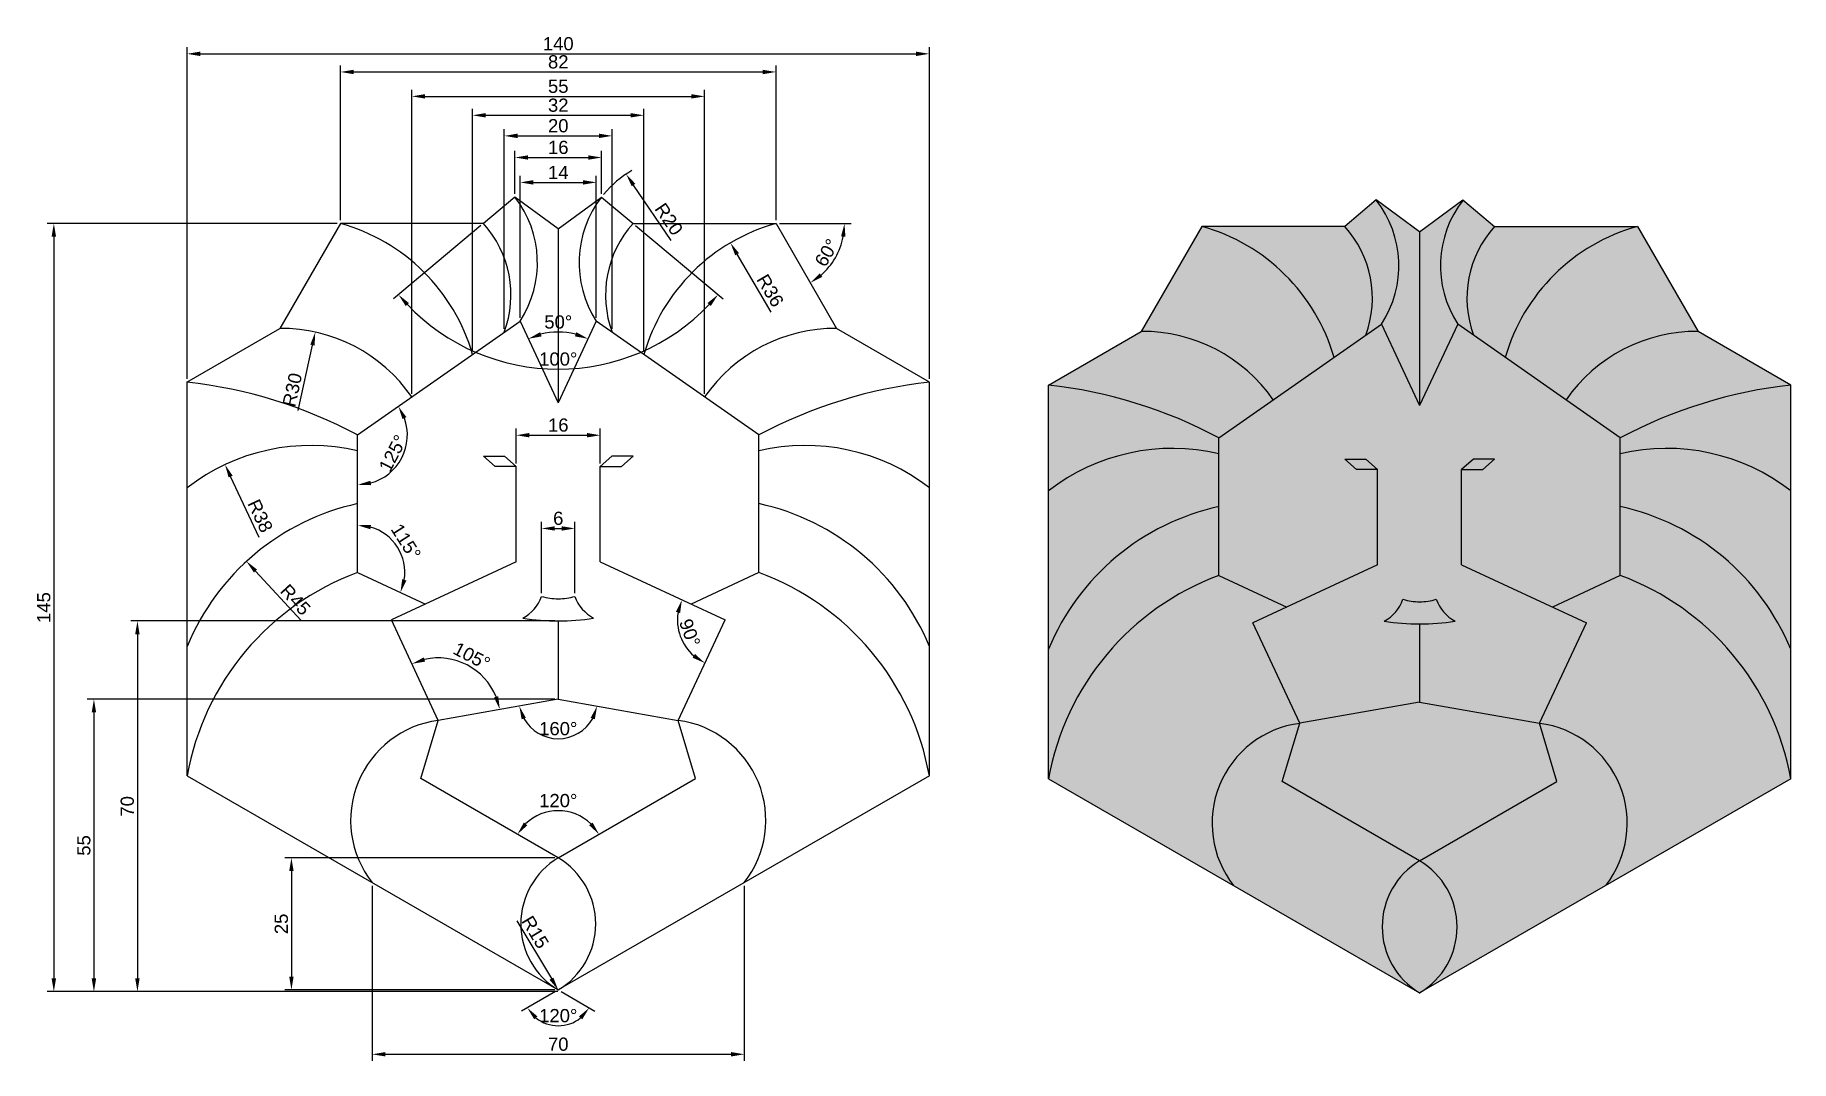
# Model space of a CAD drawing. Header units: millimetres. Extents: x 848 to 1180, y 237 to 431.
import ezdxf

# ---------------------------------------------------------------- set-up
doc = ezdxf.new("R2010")
doc.units = ezdxf.units.MM
doc.styles.get("Standard").update_dxf_attribs({"font": 'arial.ttf'})
doc.dimstyles.new('ISO-25', dxfattribs={"dimtxt": 2.5, "dimasz": 2.5, "dimexe": 1.25, "dimexo": 0.625, "dimtad": 1, "dimdec": 0, "dimtxsty": 'Standard', "dimcen": 2.5, "dimclrd": 3, "dimclrt": 2, "dimadec": 0, "dimazin": 0, "dimtfac": 1, "dimtdec": 0, "dimtmove": 0, "dimatfit": 3, "dimfxl": 1, "dimarcsym": 0})

# ---------------------------------------------------------------- blocks, each defined once
blk = doc.blocks.new('*D230')
at = {"color": 0, "lineweight": -2, "transparency": 16777216}
for p, q in [((938.42, 400.7), (938.42, 408.81)), ((954.81, 400.7), (954.81, 408.81))]:
    blk.add_line(p, q, dxfattribs=at)
at = {"color": 3, "lineweight": -2, "transparency": 16777216}
blk.add_line((940.92, 407.56), (952.31, 407.56), dxfattribs=at)
at = {"color": 3, "transparency": 16777216}
for points in [[(940.92, 407.97), (940.92, 407.14), (938.42, 407.56)], [(952.31, 407.97), (952.31, 407.14), (954.81, 407.56)]]:
    blk.add_solid(points, dxfattribs=at)
at = {"layer": 'Defpoints', "color": 0, "transparency": 16777216}
for p in [(954.81, 407.56), (938.42, 400.08), (954.81, 400.08)]:
    blk.add_point(p, dxfattribs=at)
at = {"color": 2, "transparency": 16777216, "insert": (946.62, 409.46), "char_height": 2.5, "attachment_point": 5}
blk.add_mtext('16', dxfattribs=at)
blk = doc.blocks.new('*D231')
at = {"color": 0, "lineweight": -2, "transparency": 16777216}
for p, q in [((939.42, 377.24), (939.42, 404.1)), ((953.81, 377.24), (953.81, 404.1))]:
    blk.add_line(p, q, dxfattribs=at)
at = {"color": 3, "lineweight": -2, "transparency": 16777216}
blk.add_line((941.92, 402.85), (951.31, 402.85), dxfattribs=at)
at = {"color": 3, "transparency": 16777216}
for points in [[(941.92, 403.27), (941.92, 402.43), (939.42, 402.85)], [(951.31, 403.27), (951.31, 402.43), (953.81, 402.85)]]:
    blk.add_solid(points, dxfattribs=at)
at = {"layer": 'Defpoints', "color": 0, "transparency": 16777216}
for p in [(953.81, 402.85), (939.42, 376.61), (953.81, 376.61)]:
    blk.add_point(p, dxfattribs=at)
at = {"color": 2, "transparency": 16777216, "insert": (946.62, 404.73), "char_height": 2.5, "attachment_point": 5}
blk.add_mtext('14', dxfattribs=at)
blk = doc.blocks.new('*D232')
at = {"color": 0, "lineweight": -2, "transparency": 16777216}
for p, q in [((936.42, 375.14), (936.42, 412.9)), ((956.81, 375.14), (956.81, 412.9))]:
    blk.add_line(p, q, dxfattribs=at)
at = {"color": 3, "lineweight": -2, "transparency": 16777216}
blk.add_line((938.92, 411.65), (954.31, 411.65), dxfattribs=at)
at = {"color": 3, "transparency": 16777216}
for points in [[(938.92, 412.07), (938.92, 411.23), (936.42, 411.65)], [(954.31, 412.07), (954.31, 411.23), (956.81, 411.65)]]:
    blk.add_solid(points, dxfattribs=at)
at = {"layer": 'Defpoints', "color": 0, "transparency": 16777216}
for p in [(956.81, 411.65), (936.42, 374.51), (956.81, 374.51)]:
    blk.add_point(p, dxfattribs=at)
at = {"color": 2, "transparency": 16777216, "insert": (946.62, 413.55), "char_height": 2.5, "attachment_point": 5}
blk.add_mtext('20', dxfattribs=at)
blk = doc.blocks.new('*D233')
at = {"color": 0, "lineweight": -2, "transparency": 16777216}
for p, q in [((930.42, 370.93), (930.42, 416.79)), ((962.81, 370.93), (962.81, 416.79))]:
    blk.add_line(p, q, dxfattribs=at)
at = {"color": 3, "lineweight": -2, "transparency": 16777216}
blk.add_line((932.92, 415.54), (960.31, 415.54), dxfattribs=at)
at = {"color": 3, "transparency": 16777216}
for points in [[(932.92, 415.96), (932.92, 415.12), (930.42, 415.54)], [(960.31, 415.96), (960.31, 415.12), (962.81, 415.54)]]:
    blk.add_solid(points, dxfattribs=at)
at = {"layer": 'Defpoints', "color": 0, "transparency": 16777216}
for p in [(962.81, 415.54), (930.42, 370.31), (962.81, 370.31)]:
    blk.add_point(p, dxfattribs=at)
at = {"color": 2, "transparency": 16777216, "insert": (946.62, 417.44), "char_height": 2.5, "attachment_point": 5}
blk.add_mtext('32', dxfattribs=at)
blk = doc.blocks.new('*D234')
at = {"color": 0, "lineweight": -2, "transparency": 16777216}
for p, q in [((918.92, 362.88), (918.92, 420.37)), ((974.31, 362.88), (974.31, 420.37))]:
    blk.add_line(p, q, dxfattribs=at)
at = {"color": 3, "lineweight": -2, "transparency": 16777216}
blk.add_line((921.42, 419.12), (971.81, 419.12), dxfattribs=at)
at = {"color": 3, "transparency": 16777216}
for points in [[(921.42, 419.54), (921.42, 418.71), (918.92, 419.12)], [(971.81, 419.54), (971.81, 418.71), (974.31, 419.12)]]:
    blk.add_solid(points, dxfattribs=at)
at = {"layer": 'Defpoints', "color": 0, "transparency": 16777216}
for p in [(974.31, 419.12), (918.92, 362.26), (974.31, 362.26)]:
    blk.add_point(p, dxfattribs=at)
at = {"color": 2, "transparency": 16777216, "insert": (946.62, 421.02), "char_height": 2.5, "attachment_point": 5}
blk.add_mtext('55', dxfattribs=at)
blk = doc.blocks.new('*D235')
at = {"color": 0, "lineweight": -2, "transparency": 16777216}
for p, q in [((905.42, 395.7), (905.42, 424.99)), ((987.81, 395.7), (987.81, 424.99))]:
    blk.add_line(p, q, dxfattribs=at)
at = {"color": 3, "lineweight": -2, "transparency": 16777216}
blk.add_line((907.92, 423.74), (985.31, 423.74), dxfattribs=at)
at = {"color": 3, "transparency": 16777216}
for points in [[(907.92, 424.15), (907.92, 423.32), (905.42, 423.74)], [(985.31, 424.15), (985.31, 423.32), (987.81, 423.74)]]:
    blk.add_solid(points, dxfattribs=at)
at = {"layer": 'Defpoints', "color": 0, "transparency": 16777216}
for p in [(987.81, 423.74), (905.42, 395.08), (987.81, 395.08)]:
    blk.add_point(p, dxfattribs=at)
at = {"color": 2, "transparency": 16777216, "insert": (946.62, 425.64), "char_height": 2.5, "attachment_point": 5}
blk.add_mtext('82', dxfattribs=at)
blk = doc.blocks.new('*D236')
at = {"color": 0, "lineweight": -2, "transparency": 16777216}
for p, q in [((876.42, 365.7), (876.42, 428.42)), ((1016.81, 365.7), (1016.81, 428.42))]:
    blk.add_line(p, q, dxfattribs=at)
at = {"color": 3, "lineweight": -2, "transparency": 16777216}
blk.add_line((878.92, 427.17), (1014.31, 427.17), dxfattribs=at)
at = {"color": 3, "transparency": 16777216}
for points in [[(878.92, 427.59), (878.92, 426.75), (876.42, 427.17)], [(1014.31, 427.59), (1014.31, 426.75), (1016.81, 427.17)]]:
    blk.add_solid(points, dxfattribs=at)
at = {"layer": 'Defpoints', "color": 0, "transparency": 16777216}
for p in [(1016.81, 427.17), (876.42, 365.07), (1016.81, 365.07)]:
    blk.add_point(p, dxfattribs=at)
at = {"color": 2, "transparency": 16777216, "insert": (946.62, 429.07), "char_height": 2.5, "attachment_point": 5}
blk.add_mtext('140', dxfattribs=at)
blk = doc.blocks.new('*D237')
at = {"color": 0, "lineweight": -2, "transparency": 16777216}
for p, q in [((911.42, 269.77), (911.42, 236.66)), ((981.81, 269.77), (981.81, 236.66))]:
    blk.add_line(p, q, dxfattribs=at)
at = {"color": 3, "lineweight": -2, "transparency": 16777216}
blk.add_line((913.92, 237.91), (979.31, 237.91), dxfattribs=at)
at = {"color": 3, "transparency": 16777216}
for points in [[(913.92, 238.33), (913.92, 237.5), (911.42, 237.91)], [(979.31, 238.33), (979.31, 237.5), (981.81, 237.91)]]:
    blk.add_solid(points, dxfattribs=at)
at = {"layer": 'Defpoints', "color": 0, "transparency": 16777216}
for p in [(911.42, 270.4), (981.81, 270.4), (981.81, 237.91)]:
    blk.add_point(p, dxfattribs=at)
at = {"color": 2, "transparency": 16777216, "insert": (946.62, 239.81), "char_height": 2.5, "attachment_point": 5}
blk.add_mtext('70', dxfattribs=at)
blk = doc.blocks.new('*D238')
at = {"color": 0, "lineweight": -2, "transparency": 16777216}
for p, q in [((946.07, 249.76), (939.67, 246.07)), ((947.16, 249.76), (953.56, 246.07))]:
    blk.add_line(p, q, dxfattribs=at)
at = {"color": 3, "lineweight": -2, "transparency": 16777216}
blk.add_arc((946.62, 250.08), 6.77, 231.2944, 308.7056, dxfattribs=at)
at = {"color": 3, "transparency": 16777216}
for points in [[(942.07, 244.53), (942.7, 245.07), (940.76, 246.69)], [(950.53, 245.07), (951.16, 244.53), (952.47, 246.69)]]:
    blk.add_solid(points, dxfattribs=at)
at = {"layer": 'Defpoints', "color": 0, "transparency": 16777216}
for p in [(876.42, 290.6), (1016.81, 290.6), (946.62, 250.08), (946.62, 250.08), (944.3, 243.72)]:
    blk.add_point(p, dxfattribs=at)
at = {"color": 2, "transparency": 16777216, "insert": (946.62, 245.21), "char_height": 2.5, "attachment_point": 5}
blk.add_mtext('120°', dxfattribs=at)
blk = doc.blocks.new('*D239')
at = {"color": 3, "lineweight": -2, "transparency": 16777216}
blk.add_line((938.78, 263.14), (945.33, 252.22), dxfattribs=at)
at = {"color": 3, "transparency": 16777216}
blk.add_solid([(945.69, 252.43), (944.97, 252.01), (946.62, 250.08)], dxfattribs=at)
at = {"layer": 'Defpoints', "color": 0, "transparency": 16777216}
for p in [(939.12, 262.58), (946.62, 250.08)]:
    blk.add_point(p, dxfattribs=at)
at = {"color": 2, "transparency": 16777216, "insert": (942.27, 261.02), "char_height": 2.5, "attachment_point": 5, "rotation": 300.9638}
blk.add_mtext('R15', dxfattribs=at)
blk = doc.blocks.new('*D240')
at = {"color": 0, "lineweight": -2, "transparency": 16777216}
for p, q in [((904.79, 395.08), (849.96, 395.08)), ((946.53, 249.76), (849.96, 249.76))]:
    blk.add_line(p, q, dxfattribs=at)
at = {"color": 3, "lineweight": -2, "transparency": 16777216}
blk.add_line((851.21, 392.58), (851.21, 252.26), dxfattribs=at)
at = {"color": 3, "transparency": 16777216}
for points in [[(850.79, 392.58), (851.63, 392.58), (851.21, 395.08)], [(850.79, 252.26), (851.63, 252.26), (851.21, 249.76)]]:
    blk.add_solid(points, dxfattribs=at)
at = {"layer": 'Defpoints', "color": 0, "transparency": 16777216}
for p in [(905.42, 395.08), (851.21, 249.76), (947.16, 249.76)]:
    blk.add_point(p, dxfattribs=at)
at = {"color": 2, "transparency": 16777216, "insert": (849.31, 322.42), "char_height": 2.5, "attachment_point": 5, "rotation": 90}
blk.add_mtext('145', dxfattribs=at)
blk = doc.blocks.new('*D241')
at = {"color": 0, "lineweight": -2, "transparency": 16777216}
for p, q in [((945.99, 305.08), (857.54, 305.08)), ((945.91, 249.76), (857.54, 249.76))]:
    blk.add_line(p, q, dxfattribs=at)
at = {"color": 3, "lineweight": -2, "transparency": 16777216}
blk.add_line((858.79, 302.58), (858.79, 252.26), dxfattribs=at)
at = {"color": 3, "transparency": 16777216}
for points in [[(858.37, 302.58), (859.21, 302.58), (858.79, 305.08)], [(858.37, 252.26), (859.21, 252.26), (858.79, 249.76)]]:
    blk.add_solid(points, dxfattribs=at)
at = {"layer": 'Defpoints', "color": 0, "transparency": 16777216}
for p in [(946.62, 305.08), (858.79, 249.76), (946.53, 249.76)]:
    blk.add_point(p, dxfattribs=at)
at = {"color": 2, "transparency": 16777216, "insert": (856.89, 277.42), "char_height": 2.5, "attachment_point": 5, "rotation": 90}
blk.add_mtext('55', dxfattribs=at)
blk = doc.blocks.new('*D242')
at = {"color": 0, "lineweight": -2, "transparency": 16777216}
for p, q in [((945.99, 319.88), (865.77, 319.88)), ((946.53, 249.76), (865.77, 249.76))]:
    blk.add_line(p, q, dxfattribs=at)
at = {"color": 3, "lineweight": -2, "transparency": 16777216}
blk.add_line((867.02, 317.38), (867.02, 252.26), dxfattribs=at)
at = {"color": 3, "transparency": 16777216}
for points in [[(866.6, 317.38), (867.43, 317.38), (867.02, 319.88)], [(866.6, 252.26), (867.43, 252.26), (867.02, 249.76)]]:
    blk.add_solid(points, dxfattribs=at)
at = {"layer": 'Defpoints', "color": 0, "transparency": 16777216}
for p in [(946.62, 319.88), (867.02, 249.76), (947.16, 249.76)]:
    blk.add_point(p, dxfattribs=at)
at = {"color": 2, "transparency": 16777216, "insert": (865.11, 284.82), "char_height": 2.5, "attachment_point": 5, "rotation": 90}
blk.add_mtext('70', dxfattribs=at)
blk = doc.blocks.new('*D243')
at = {"color": 0, "lineweight": -2, "transparency": 16777216}
for p, q in [((938.66, 349.7), (938.66, 356.27)), ((954.57, 349.7), (954.57, 356.27))]:
    blk.add_line(p, q, dxfattribs=at)
at = {"color": 3, "lineweight": -2, "transparency": 16777216}
blk.add_line((941.16, 355.02), (952.07, 355.02), dxfattribs=at)
at = {"color": 3, "transparency": 16777216}
for points in [[(941.16, 355.44), (941.16, 354.61), (938.66, 355.02)], [(952.07, 355.44), (952.07, 354.61), (954.57, 355.02)]]:
    blk.add_solid(points, dxfattribs=at)
at = {"layer": 'Defpoints', "color": 0, "transparency": 16777216}
for p in [(954.57, 355.02), (938.66, 349.08), (954.57, 349.08)]:
    blk.add_point(p, dxfattribs=at)
at = {"color": 2, "transparency": 16777216, "insert": (946.62, 356.93), "char_height": 2.5, "attachment_point": 5}
blk.add_mtext('16', dxfattribs=at)
blk = doc.blocks.new('*D244')
at = {"color": 0, "lineweight": -2, "transparency": 16777216}
for p, q in [((943.46, 325.16), (943.46, 338.64)), ((949.77, 325.16), (949.77, 338.64))]:
    blk.add_line(p, q, dxfattribs=at)
at = {"color": 3, "lineweight": -2, "transparency": 16777216}
blk.add_line((945.96, 337.39), (947.27, 337.39), dxfattribs=at)
at = {"color": 3, "transparency": 16777216}
for points in [[(945.96, 337.8), (945.96, 336.97), (943.46, 337.39)], [(947.27, 337.8), (947.27, 336.97), (949.77, 337.39)]]:
    blk.add_solid(points, dxfattribs=at)
at = {"layer": 'Defpoints', "color": 0, "transparency": 16777216}
for p in [(949.77, 337.39), (943.46, 324.54), (949.77, 324.54)]:
    blk.add_point(p, dxfattribs=at)
at = {"color": 2, "transparency": 16777216, "insert": (946.62, 339.29), "char_height": 2.5, "attachment_point": 5}
blk.add_mtext('6', dxfattribs=at)
blk = doc.blocks.new('*D245')
at = {"color": 3, "lineweight": -2, "transparency": 16777216}
blk.add_arc((908.66, 355.08), 9.42, 285.2474, 19.7526, dxfattribs=at)
at = {"color": 3, "transparency": 16777216}
for points in [[(917.16, 358.07), (917.9, 358.45), (916.38, 360.48)], [(911.2, 345.57), (911.09, 346.4), (908.66, 345.65)]]:
    blk.add_solid(points, dxfattribs=at)
at = {"layer": 'Defpoints', "color": 0, "transparency": 16777216}
for p in [(939.42, 376.61), (908.66, 355.08), (908.66, 355.08), (914.93, 348.04), (908.66, 329.05)]:
    blk.add_point(p, dxfattribs=at)
at = {"color": 2, "transparency": 16777216, "insert": (915.34, 351.6), "char_height": 2.5, "attachment_point": 5, "rotation": 62.5}
blk.add_mtext('125°', dxfattribs=at)
blk = doc.blocks.new('*D246')
at = {"color": 3, "lineweight": -2, "transparency": 16777216}
blk.add_arc((908.66, 329.05), 8.94, 351.0711, 73.9289, dxfattribs=at)
at = {"color": 3, "transparency": 16777216}
for points in [[(911.08, 337.23), (911.2, 338.06), (908.66, 337.99)], [(917.9, 327.54), (917.1, 327.78), (916.77, 325.27)]]:
    blk.add_solid(points, dxfattribs=at)
at = {"layer": 'Defpoints', "color": 0, "transparency": 16777216}
for p in [(908.66, 355.08), (908.66, 329.05), (908.66, 329.05), (917.37, 331.11), (921.49, 323.07)]:
    blk.add_point(p, dxfattribs=at)
at = {"color": 2, "transparency": 16777216, "insert": (917.81, 334.88), "char_height": 2.5, "attachment_point": 5, "rotation": 302.5}
blk.add_mtext('115°', dxfattribs=at)
blk = doc.blocks.new('*D247')
at = {"color": 3, "lineweight": -2, "transparency": 16777216}
blk.add_arc((946.62, 361.18), 13.35, 75.7487, 104.2513, dxfattribs=at)
at = {"color": 3, "transparency": 16777216}
for points in [[(943.47, 373.72), (943.19, 374.51), (940.98, 373.27)], [(950.04, 374.51), (949.76, 373.72), (952.26, 373.27)]]:
    blk.add_solid(points, dxfattribs=at)
at = {"layer": 'Defpoints', "color": 0, "transparency": 16777216}
for p in [(939.42, 376.61), (953.81, 376.61), (948.55, 374.38), (946.62, 361.18), (946.62, 361.18)]:
    blk.add_point(p, dxfattribs=at)
at = {"color": 2, "transparency": 16777216, "insert": (946.62, 376.43), "char_height": 2.5, "attachment_point": 5}
blk.add_mtext('50°', dxfattribs=at)
blk = doc.blocks.new('*D248')
at = {"color": 0, "lineweight": -2, "transparency": 16777216}
for p, q in [((931.98, 394.68), (915.45, 380.8)), ((961.25, 394.68), (977.79, 380.8))]:
    blk.add_line(p, q, dxfattribs=at)
at = {"color": 3, "lineweight": -2, "transparency": 16777216}
blk.add_arc((946.62, 406.95), 39.44, 223.6325, 316.3675, dxfattribs=at)
at = {"color": 3, "transparency": 16777216}
for points in [[(917.76, 379.46), (918.38, 380.02), (916.4, 381.6)], [(974.85, 380.02), (975.47, 379.46), (976.83, 381.6)]]:
    blk.add_solid(points, dxfattribs=at)
at = {"layer": 'Defpoints', "color": 0, "transparency": 16777216}
for p in [(938.42, 400.08), (954.81, 400.08), (932.46, 395.08), (960.77, 395.08), (935.3, 369.17)]:
    blk.add_point(p, dxfattribs=at)
at = {"color": 2, "transparency": 16777216, "insert": (946.62, 369.42), "char_height": 2.5, "attachment_point": 5}
blk.add_mtext('100°', dxfattribs=at)
blk = doc.blocks.new('*D249')
at = {"color": 3, "lineweight": -2, "transparency": 16777216}
blk.add_line((897.41, 359.68), (900.13, 372.08), dxfattribs=at)
at = {"color": 3, "transparency": 16777216}
blk.add_solid([(899.72, 372.17), (900.53, 371.99), (900.66, 374.52)], dxfattribs=at)
at = {"layer": 'Defpoints', "color": 0, "transparency": 16777216}
for p in [(900.66, 374.52), (894.25, 345.26)]:
    blk.add_point(p, dxfattribs=at)
at = {"color": 2, "transparency": 16777216, "insert": (896.32, 363.61), "char_height": 2.5, "attachment_point": 5, "rotation": 77.6502}
blk.add_mtext('R30', dxfattribs=at)
blk = doc.blocks.new('*D250')
at = {"color": 3, "lineweight": -2, "transparency": 16777216}
blk.add_line((986.9, 378.31), (980.46, 389.26), dxfattribs=at)
at = {"color": 3, "transparency": 16777216}
blk.add_solid([(980.81, 389.47), (980.1, 389.05), (979.19, 391.41)], dxfattribs=at)
at = {"layer": 'Defpoints', "color": 0, "transparency": 16777216}
for p in [(979.19, 391.41), (997.49, 360.31)]:
    blk.add_point(p, dxfattribs=at)
at = {"color": 2, "transparency": 16777216, "insert": (986.71, 382.38), "char_height": 2.5, "attachment_point": 5, "rotation": 300.4678}
blk.add_mtext('R36', dxfattribs=at)
blk = doc.blocks.new('*D228')
at = {"color": 3, "lineweight": -2, "transparency": 16777216}
blk.add_line((890.05, 335.68), (884.65, 347.19), dxfattribs=at)
at = {"color": 3, "transparency": 16777216}
blk.add_solid([(885.03, 347.37), (884.27, 347.02), (883.59, 349.46)], dxfattribs=at)
at = {"layer": 'Defpoints', "color": 0, "transparency": 16777216}
for p in [(883.59, 349.46), (899.89, 314.71)]:
    blk.add_point(p, dxfattribs=at)
at = {"color": 2, "transparency": 16777216, "insert": (890.24, 339.76), "char_height": 2.5, "attachment_point": 5, "rotation": 295.1392}
blk.add_mtext('R38', dxfattribs=at)
blk = doc.blocks.new('*D229')
at = {"color": 3, "lineweight": -2, "transparency": 16777216}
blk.add_line((897.96, 319.95), (889.34, 329.33), dxfattribs=at)
at = {"color": 3, "transparency": 16777216}
blk.add_solid([(889.65, 329.61), (889.04, 329.05), (887.65, 331.17)], dxfattribs=at)
at = {"layer": 'Defpoints', "color": 0, "transparency": 16777216}
for p in [(887.65, 331.17), (918.29, 297.82)]:
    blk.add_point(p, dxfattribs=at)
at = {"color": 2, "transparency": 16777216, "insert": (896.91, 323.9), "char_height": 2.5, "attachment_point": 5, "rotation": 312.5782}
blk.add_mtext('R45', dxfattribs=at)
blk = doc.blocks.new('*D251')
at = {"color": 3, "lineweight": -2, "transparency": 16777216}
blk.add_arc((923.93, 301.08), 11.81, 22.1472, 102.8528, dxfattribs=at)
at = {"color": 3, "transparency": 16777216}
for points in [[(921.44, 312.2), (921.17, 312.99), (918.94, 311.78)], [(935.27, 305.65), (934.47, 305.42), (935.57, 303.13)]]:
    blk.add_solid(points, dxfattribs=at)
at = {"layer": 'Defpoints', "color": 0, "transparency": 16777216}
for p in [(915.07, 320.08), (932.28, 309.43), (946.62, 305.08), (923.93, 301.08), (923.93, 301.08)]:
    blk.add_point(p, dxfattribs=at)
at = {"color": 2, "transparency": 16777216, "insert": (930.26, 313.24), "char_height": 2.5, "attachment_point": 5, "rotation": 332.5}
blk.add_mtext('105°', dxfattribs=at)
blk = doc.blocks.new('*D252')
at = {"color": 3, "lineweight": -2, "transparency": 16777216}
blk.add_arc((978.16, 320.08), 9, 170.9779, 229.0263, dxfattribs=at)
at = {"color": 3, "transparency": 16777216}
for points in [[(968.88, 321.61), (969.67, 321.37), (970.01, 323.88)], [(972.49, 313.63), (972.03, 312.94), (974.36, 311.92)]]:
    blk.add_solid(points, dxfattribs=at)
at = {"layer": 'Defpoints', "color": 0, "transparency": 16777216}
for p in [(954.57, 331.08), (969.2, 319.29), (978.16, 320.08), (978.16, 320.08), (969.3, 301.08)]:
    blk.add_point(p, dxfattribs=at)
at = {"color": 2, "transparency": 16777216, "insert": (971.49, 317.65), "char_height": 2.5, "attachment_point": 5, "rotation": 290.0021}
blk.add_mtext('90°', dxfattribs=at)
blk = doc.blocks.new('*D253')
at = {"color": 3, "lineweight": -2, "transparency": 16777216}
blk.add_line((967.97, 391.84), (960.86, 402.35), dxfattribs=at)
at = {"color": 0, "lineweight": -2, "transparency": 16777216}
blk.add_arc((970.81, 387.64), 20.26, 120.5487, 140.377, dxfattribs=at)
at = {"color": 3, "transparency": 16777216}
blk.add_solid([(961.2, 402.59), (960.51, 402.12), (959.46, 404.42)], dxfattribs=at)
at = {"layer": 'Defpoints', "color": 0, "transparency": 16777216}
for p in [(959.46, 404.42), (970.81, 387.64)]:
    blk.add_point(p, dxfattribs=at)
at = {"color": 2, "transparency": 16777216, "insert": (967.53, 395.89), "char_height": 2.5, "attachment_point": 5, "rotation": 304.083}
blk.add_mtext('R20', dxfattribs=at)
blk = doc.blocks.new('*D254')
at = {"color": 0, "lineweight": -2, "transparency": 16777216}
for p, q in [((945.99, 275.08), (894.9, 275.08)), ((945.99, 250.08), (894.9, 250.08))]:
    blk.add_line(p, q, dxfattribs=at)
at = {"color": 3, "lineweight": -2, "transparency": 16777216}
blk.add_line((896.15, 272.58), (896.15, 252.58), dxfattribs=at)
at = {"color": 3, "transparency": 16777216}
for points in [[(895.73, 272.58), (896.56, 272.58), (896.15, 275.08)], [(895.73, 252.58), (896.56, 252.58), (896.15, 250.08)]]:
    blk.add_solid(points, dxfattribs=at)
at = {"layer": 'Defpoints', "color": 0, "transparency": 16777216}
for p in [(946.62, 275.08), (896.15, 250.08), (946.62, 250.08)]:
    blk.add_point(p, dxfattribs=at)
at = {"color": 2, "transparency": 16777216, "insert": (894.25, 262.58), "char_height": 2.5, "attachment_point": 5, "rotation": 90}
blk.add_mtext('25', dxfattribs=at)
blk = doc.blocks.new('*D255')
at = {"color": 3, "lineweight": -2, "transparency": 16777216}
blk.add_arc((946.62, 305.08), 7.47, 209.2534, 330.7466, dxfattribs=at)
at = {"color": 3, "transparency": 16777216}
for points in [[(939.7, 301.28), (940.49, 301.56), (939.25, 303.78)], [(952.74, 301.56), (953.53, 301.28), (953.98, 303.78)]]:
    blk.add_solid(points, dxfattribs=at)
at = {"layer": 'Defpoints', "color": 0, "transparency": 16777216}
for p in [(946.62, 305.08), (946.62, 305.08), (923.93, 301.08), (969.3, 301.08), (943.26, 298.4)]:
    blk.add_point(p, dxfattribs=at)
at = {"color": 2, "transparency": 16777216, "insert": (946.62, 299.5), "char_height": 2.5, "attachment_point": 5}
blk.add_mtext('160°', dxfattribs=at)
blk = doc.blocks.new('*D256')
at = {"color": 3, "lineweight": -2, "transparency": 16777216}
blk.add_arc((946.62, 275.08), 8.91, 46.1255, 133.8745, dxfattribs=at)
at = {"color": 3, "transparency": 16777216}
for points in [[(940.77, 281.24), (940.11, 281.76), (938.9, 279.53)], [(953.12, 281.76), (952.46, 281.24), (954.33, 279.53)]]:
    blk.add_solid(points, dxfattribs=at)
at = {"layer": 'Defpoints', "color": 0, "transparency": 16777216}
for p in [(920.63, 290.08), (972.6, 290.08), (949.66, 283.45), (946.62, 275.08), (946.62, 275.08)]:
    blk.add_point(p, dxfattribs=at)
at = {"color": 2, "transparency": 16777216, "insert": (946.62, 285.89), "char_height": 2.5, "attachment_point": 5}
blk.add_mtext('120°', dxfattribs=at)
blk = doc.blocks.new('*D257')
at = {"color": 0, "lineweight": -2, "transparency": 16777216}
blk.add_line((988.44, 395.08), (1002.02, 395.08), dxfattribs=at)
at = {"color": 3, "lineweight": -2, "transparency": 16777216}
blk.add_arc((987.81, 395.08), 12.96, 311.0732, 348.9268, dxfattribs=at)
at = {"color": 3, "transparency": 16777216}
for points in [[(1000.11, 392.63), (1000.94, 392.55), (1000.77, 395.08)], [(996.57, 384.97), (996.08, 385.65), (994.29, 383.86)]]:
    blk.add_solid(points, dxfattribs=at)
at = {"layer": 'Defpoints', "color": 0, "transparency": 16777216}
for p in [(960.77, 395.08), (987.81, 395.08), (987.81, 395.08), (997.74, 386.75), (999.28, 375.21)]:
    blk.add_point(p, dxfattribs=at)
at = {"color": 2, "transparency": 16777216, "insert": (997.39, 389.55), "char_height": 2.5, "attachment_point": 5, "rotation": 60}
blk.add_mtext('60°', dxfattribs=at)

msp = doc.modelspace()

# ---------------------------------------------------------------- hatches: boundary and pattern name
h = msp.add_hatch(color=2)
h.dxf.hatch_style = 1
h.paths.add_polyline_path([(1109.55, 274.52), (1083.57, 289.52), (1086.87, 300.52, 0.58102), (1074.36, 269.84), (1109.98, 249.27, -0.57735)])
h.paths.add_polyline_path([(1109.55, 274.52, -0.56619), (1109.55, 249.52), (1144.75, 269.84, 0.58102), (1132.24, 300.52), (1135.53, 289.52)])
h.paths.add_polyline_path([(1071.6, 341.52), (1071.6, 351.52, 0.225881), (1039.36, 344.52), (1039.36, 314.52, -0.246234)])
h.paths.add_polyline_path([(1081.86, 361.7), (1093.36, 369.75, 0.260302), (1068.36, 394.52), (1056.89, 374.66, -0.249338)])
h.paths.add_polyline_path([(1147.5, 351.52), (1147.5, 341.52, -0.246234), (1179.75, 314.52), (1179.75, 344.52, 0.225881)])
h.paths.add_polyline_path([(1162.22, 374.66), (1150.75, 394.52, 0.260302), (1125.75, 369.75), (1137.25, 361.7, -0.249338)])
h.paths.add_polyline_path([(1123.71, 394.52), (1117.75, 399.52, 0.319291), (1116.75, 376.05), (1119.75, 373.95, -0.278625)])
h.paths.add_polyline_path([(1099.36, 373.95), (1102.36, 376.05, 0.319291), (1101.36, 399.52), (1095.4, 394.52, -0.278625)])
h.paths.add_polyline_path([(1109.55, 360.62), (1109.55, 393.52), (1101.36, 399.52, -0.319291), (1102.36, 376.05)])
h = msp.add_hatch(color=34)
h.dxf.hatch_style = 1
h.paths.add_polyline_path([(1109.55, 393.52), (1101.36, 399.52, -0.319291), (1102.36, 376.05), (1109.55, 360.62)])
h.paths.add_polyline_path([(1116.75, 376.05, -0.319291), (1117.75, 399.52), (1109.55, 393.52), (1109.55, 360.62)])
h.paths.add_polyline_path([(1109.55, 274.52, 0.56619), (1109.55, 249.52, 0.56619)])
h = msp.add_hatch(color=44)
h.dxf.hatch_style = 1
h.paths.add_polyline_path([(1083.57, 289.52), (1086.87, 300.52, 0.58102), (1074.36, 269.84), (1109.55, 249.52, -0.56619), (1109.55, 274.52)])
h.paths.add_polyline_path([(1135.53, 289.52), (1132.24, 300.52), (1109.55, 304.52), (1086.87, 300.52), (1083.57, 289.52), (1109.55, 274.52)])
h.paths.add_polyline_path([(1147.5, 328.49), (1134.68, 322.51), (1141.1, 319.52), (1132.24, 300.52, -0.58102), (1144.75, 269.84), (1179.75, 290.05, 0.265689)])
h.paths.add_polyline_path([(1078.01, 319.52), (1084.43, 322.51), (1071.6, 328.49, 0.265689), (1039.36, 290.05), (1074.36, 269.84, -0.58102), (1086.87, 300.52)])
h.paths.add_polyline_path([(1150.75, 394.52), (1123.71, 394.52, 0.278625), (1119.75, 373.95), (1125.75, 369.75, -0.260302)])
h.paths.add_polyline_path([(1095.4, 394.52), (1068.36, 394.52, -0.260302), (1093.36, 369.75), (1099.36, 373.95, 0.278625)])
h.paths.add_polyline_path([(1071.6, 354.52, 0.094548), (1039.36, 364.52), (1039.36, 344.52, -0.225881), (1071.6, 351.52)])
h.paths.add_polyline_path([(1179.75, 364.52, 0.094548), (1147.5, 354.52), (1147.5, 351.52, -0.225881), (1179.75, 344.52)])
h = msp.add_hatch(color=2)
h.dxf.hatch_style = 1
h.paths.add_polyline_path([(1101.6, 348.52), (1097.6, 348.52), (1095.4, 350.52), (1099.4, 350.52), (1101.6, 348.52), (1101.6, 330.52), (1078.01, 319.52), (1086.87, 300.52), (1109.55, 304.52), (1109.55, 319.32, -0.040015), (1102.86, 319.86, 0.187115), (1106.4, 323.98, 0.072787), (1109.55, 323.52, 0.072787), (1112.7, 323.98, 0.187115), (1116.24, 319.86, -0.040015), (1109.55, 319.32), (1109.55, 304.52), (1132.24, 300.52), (1141.1, 319.52), (1117.5, 330.52), (1117.5, 348.52), (1119.71, 350.52), (1123.71, 350.52), (1121.5, 348.52), (1117.5, 348.52), (1117.5, 330.52), (1134.68, 322.51), (1147.5, 328.49), (1147.5, 354.52), (1116.75, 376.05), (1109.55, 360.62), (1102.36, 376.05), (1071.6, 354.52), (1071.6, 328.49), (1084.43, 322.51), (1101.6, 330.52)])
h = msp.add_hatch(color=41)
h.dxf.hatch_style = 1
h.paths.add_polyline_path([(1101.6, 348.52), (1097.6, 348.52), (1095.4, 350.52), (1099.4, 350.52), (1101.6, 348.52), (1101.6, 330.52), (1078.01, 319.52), (1086.87, 300.52), (1109.55, 304.52), (1109.55, 319.32, -0.040015), (1102.86, 319.86, 0.187115), (1106.4, 323.98, 0.072787), (1109.55, 323.52, 0.072787), (1112.7, 323.98, 0.187115), (1116.24, 319.86, -0.040015), (1109.55, 319.32), (1109.55, 304.52), (1132.24, 300.52), (1141.1, 319.52), (1117.5, 330.52), (1117.5, 348.52), (1119.71, 350.52), (1123.71, 350.52), (1121.5, 348.52), (1117.5, 348.52), (1117.5, 330.52), (1134.68, 322.51), (1147.5, 328.49), (1147.5, 354.52), (1116.75, 376.05), (1109.55, 360.62), (1102.36, 376.05), (1071.6, 354.52), (1071.6, 328.49), (1084.43, 322.51), (1101.6, 330.52)])
h = msp.add_hatch(color=30)
h.dxf.hatch_style = 1
h.paths.add_polyline_path([(1109.55, 274.52), (1083.57, 289.52), (1086.87, 300.52, 0.58102), (1074.36, 269.84), (1109.98, 249.27, -0.57735)])
h.paths.add_polyline_path([(1144.75, 269.84, 0.58102), (1132.24, 300.52), (1135.53, 289.52), (1109.55, 274.52, -0.56619), (1109.55, 249.52)])
h.paths.add_polyline_path([(1179.77, 364.52), (1162.22, 374.66, 0.249338), (1137.25, 361.7), (1147.5, 354.52, -0.094619)])
h.paths.add_polyline_path([(1071.6, 354.52), (1081.86, 361.7, 0.249338), (1056.89, 374.66), (1039.36, 364.53), (1039.36, 364.52, -0.094548)])
h.paths.add_polyline_path([(1071.6, 328.49), (1071.6, 341.52, 0.246234), (1039.36, 314.52), (1039.36, 290.05, -0.265689)])
h.paths.add_polyline_path([(1179.75, 290.05), (1179.75, 314.52, 0.246234), (1147.5, 341.52), (1147.5, 328.49, -0.265689)])
h = msp.add_hatch(color=1)
h.dxf.hatch_style = 1
h.paths.add_polyline_path([(1099.4, 350.52), (1095.4, 350.52), (1097.6, 348.52), (1101.6, 348.52)])
h.paths.add_polyline_path([(1123.71, 350.52), (1119.71, 350.52), (1117.5, 348.52), (1121.5, 348.52)])
h.paths.add_polyline_path([(1112.7, 323.98, -0.072787), (1109.55, 323.52, -0.072787), (1106.4, 323.98, -0.187115), (1102.86, 319.86, 0.040015), (1109.55, 319.32, 0.040015), (1116.24, 319.86, -0.187115)])

# ---------------------------------------------------------------- linework, layer by layer
for p, q in [((938.42, 400.08), (932.46, 395.08)), ((946.62, 394.08), (938.42, 400.08)), ((946.62, 394.08), (954.81, 400.08)), ((954.81, 400.08), (960.77, 395.08)), ((1101.36, 399.52), (1095.4, 394.52)), ((1109.55, 393.52), (1101.36, 399.52)), ((1109.55, 393.52), (1117.75, 399.52)), ((1117.75, 399.52), (1123.71, 394.52)), ((905.42, 395.08), (893.95, 375.21)), ((932.46, 395.08), (905.42, 395.08)), ((946.62, 394.08), (946.62, 361.18)), ((946.62, 394.08), (946.62, 361.18)), ((960.77, 395.08), (987.81, 395.08)), ((987.81, 395.08), (999.28, 375.21)), ((1068.36, 394.52), (1056.89, 374.66)), ((1095.4, 394.52), (1068.36, 394.52)), ((1109.55, 393.52), (1109.55, 360.62)), ((1109.55, 393.52), (1109.55, 360.62)), ((1123.71, 394.52), (1150.75, 394.52)), ((1150.75, 394.52), (1162.22, 374.66)), ((908.66, 355.08), (939.42, 376.61)), ((939.42, 376.61), (946.62, 361.18)), ((953.81, 376.61), (946.62, 361.18)), ((984.57, 355.08), (953.81, 376.61)), ((1071.6, 354.52), (1102.36, 376.05)), ((1102.36, 376.05), (1109.55, 360.62)), ((1116.75, 376.05), (1109.55, 360.62)), ((1147.5, 354.52), (1116.75, 376.05)), ((876.39, 365.08), (893.95, 375.21)), ((1016.84, 365.08), (999.28, 375.21)), ((1039.33, 364.52), (1056.89, 374.66)), ((1179.77, 364.52), (1162.22, 374.66)), ((876.42, 290.6), (876.42, 365.07)), ((1016.81, 290.6), (1016.81, 365.07)), ((1039.36, 290.05), (1039.36, 364.52)), ((1179.75, 290.05), (1179.75, 364.52)), ((908.66, 329.05), (908.66, 355.08)), ((984.57, 329.05), (984.57, 355.08)), ((1071.6, 328.49), (1071.6, 354.52)), ((1147.5, 328.49), (1147.5, 354.52)), ((932.46, 351.08), (934.66, 349.08)), ((932.46, 351.08), (936.46, 351.08)), ((938.66, 349.08), (934.66, 349.08)), ((936.46, 351.08), (938.66, 349.08)), ((938.66, 331.08), (938.66, 349.08)), ((956.77, 351.08), (954.57, 349.08)), ((954.57, 331.08), (954.57, 349.08)), ((954.57, 349.08), (958.57, 349.08)), ((960.77, 351.08), (956.77, 351.08)), ((960.77, 351.08), (958.57, 349.08)), ((1095.4, 350.52), (1097.6, 348.52)), ((1095.4, 350.52), (1099.4, 350.52)), ((1099.4, 350.52), (1101.6, 348.52)), ((1119.71, 350.52), (1117.5, 348.52)), ((1123.71, 350.52), (1119.71, 350.52)), ((1123.71, 350.52), (1121.5, 348.52)), ((1101.6, 348.52), (1097.6, 348.52)), ((1101.6, 330.52), (1101.6, 348.52)), ((1117.5, 330.52), (1117.5, 348.52)), ((1117.5, 348.52), (1121.5, 348.52)), ((908.66, 329.05), (921.49, 323.07)), ((938.66, 331.08), (915.07, 320.08)), ((954.57, 331.08), (978.16, 320.08)), ((984.57, 329.05), (971.74, 323.07)), ((1101.6, 330.52), (1078.01, 319.52)), ((1117.5, 330.52), (1141.1, 319.52)), ((1071.6, 328.49), (1084.43, 322.51)), ((1147.5, 328.49), (1134.68, 322.51)), ((923.93, 301.08), (915.07, 320.08)), ((946.62, 319.88), (946.62, 305.08)), ((969.3, 301.08), (978.16, 320.08)), ((1086.87, 300.52), (1078.01, 319.52)), ((1109.55, 319.32), (1109.55, 304.52)), ((1132.24, 300.52), (1141.1, 319.52)), ((946.62, 305.08), (923.93, 301.08)), ((946.62, 305.08), (969.3, 301.08)), ((1109.55, 304.52), (1086.87, 300.52)), ((1109.55, 304.52), (1132.24, 300.52)), ((920.63, 290.08), (923.93, 301.08)), ((972.6, 290.08), (969.3, 301.08)), ((1083.57, 289.52), (1086.87, 300.52)), ((1135.53, 289.52), (1132.24, 300.52)), ((876.42, 290.6), (946.62, 250.08)), ((946.62, 275.08), (920.63, 290.08)), ((1016.81, 290.6), (946.62, 250.08)), ((946.62, 275.08), (972.6, 290.08)), ((1039.36, 290.05), (1109.55, 249.52)), ((1109.55, 274.52), (1083.57, 289.52)), ((1179.75, 290.05), (1109.55, 249.52)), ((1109.55, 274.52), (1135.53, 289.52))]:
    msp.add_line(p, q)
for centre, radius, start, end in [((922.42, 387.64), 20.26, 327.0246, 37.8559), ((970.81, 387.64), 20.26, 142.1441, 212.9754), ((1085.36, 387.08), 20.26, 327.0246, 37.8559), ((1133.75, 387.08), 20.26, 142.1441, 212.9754), ((895.74, 360.31), 36.09, 16.087, 74.4488), ((917.42, 381.52), 20.25, 339.7573, 42.034), ((975.81, 381.52), 20.25, 137.966, 200.2427), ((997.49, 360.31), 36.09, 105.5512, 163.913), ((1058.68, 359.75), 36.09, 16.087, 74.4488), ((1080.36, 380.96), 20.25, 339.7573, 42.034), ((1138.75, 380.96), 20.25, 137.966, 200.2427), ((1160.42, 359.75), 36.09, 105.5512, 163.913), ((894.25, 345.26), 29.96, 34.5738, 90.576), ((998.98, 345.26), 29.96, 89.424, 145.4262), ((1057.19, 344.7), 29.96, 34.5738, 90.576), ((1161.91, 344.7), 29.96, 89.424, 145.4262), ((866.34, 275.58), 90.06, 61.9719, 83.5927), ((1026.89, 275.58), 90.06, 96.4073, 118.0281), ((1029.28, 275.02), 90.06, 61.9719, 83.5927), ((1189.82, 275.02), 90.06, 96.4073, 118.0281), ((899.89, 314.71), 38.38, 76.7909, 127.7045), ((993.34, 314.71), 38.38, 52.2955, 103.2091), ((1062.83, 314.15), 38.38, 76.7909, 127.7045), ((1156.27, 314.15), 38.38, 52.2955, 103.2091), ((918.29, 297.82), 45.29, 102.2747, 157.6066), ((974.94, 297.82), 45.29, 22.3934, 77.7253), ((1081.23, 297.27), 45.29, 102.2747, 157.6066), ((1137.87, 297.27), 45.29, 22.3934, 77.7253), ((926.16, 281.63), 50.55, 110.2552, 169.7718), ((967.07, 281.63), 50.55, 10.2282, 69.7448), ((1089.1, 281.07), 50.55, 110.2552, 169.7718), ((1130, 281.07), 50.55, 10.2282, 69.7448), ((936.38, 327.04), 7.51, 298.1513, 340.5446), ((946.62, 335.08), 11, 253.3479, 270), ((946.62, 335.08), 11, 270, 286.6521), ((956.85, 327.04), 7.51, 199.4554, 241.8487), ((1099.32, 326.48), 7.51, 298.1513, 340.5446), ((1109.55, 334.52), 11, 253.3479, 270), ((1109.55, 334.52), 11, 270, 286.6521), ((1119.79, 326.48), 7.51, 199.4554, 241.8487), ((946.62, 361.88), 42, 260.8342, 270), ((946.62, 361.88), 42, 270, 279.1658), ((1109.55, 361.32), 42, 260.8342, 270), ((1109.55, 361.32), 42, 270, 279.1658), ((926.42, 282.17), 19.07, 97.4988, 218.1286), ((966.81, 282.17), 19.07, 321.8714, 82.5012), ((1089.36, 281.61), 19.07, 97.4988, 218.1286), ((1129.75, 281.61), 19.07, 321.8714, 82.5012), ((954.12, 262.58), 14.58, 120.9638, 239.0362), ((954.12, 262.58), 14.58, 120.9638, 239.0362), ((939.12, 262.58), 14.58, 300.9638, 59.0362), ((939.12, 262.58), 14.58, 300.9638, 59.0362), ((1117.05, 262.02), 14.58, 120.9638, 239.0362), ((1117.05, 262.02), 14.58, 120.9638, 239.0362), ((1102.05, 262.02), 14.58, 300.9638, 59.0362), ((1102.05, 262.02), 14.58, 300.9638, 59.0362)]:
    msp.add_arc(centre, radius, start, end)

# ---------------------------------------------------------------- dimensions: what is measured, and where the dimension line sits
for base, p1, p2, picture, middle in [((1016.81, 427.17), (876.42, 365.07), (1016.81, 365.07), '*D236', (946.62, 429.07)), ((987.81, 423.74), (905.42, 395.08), (987.81, 395.08), '*D235', (946.62, 425.64)), ((962.81, 415.54), (930.42, 370.31), (962.81, 370.31), '*D233', (946.62, 417.44)), ((956.81, 411.65), (936.42, 374.51), (956.81, 374.51), '*D232', (946.62, 413.55)), ((954.81, 407.56), (938.42, 400.08), (954.81, 400.08), '*D230', (946.62, 409.46)), ((953.81, 402.85), (939.42, 376.61), (953.81, 376.61), '*D231', (946.62, 404.73)), ((954.57, 355.02), (938.66, 349.08), (954.57, 349.08), '*D243', (946.62, 356.93)), ((949.77, 337.39), (943.46, 324.54), (949.77, 324.54), '*D244', (946.62, 339.29)), ((981.81, 237.91), (911.42, 270.4), (981.81, 270.4), '*D237', (946.62, 239.81))]:
    dim = msp.add_linear_dim(base=base, p1=p1, p2=p2, dimstyle='ISO-25')
    dim.commit()
    dim.dimension.update_dxf_attribs({"geometry": picture, "text_midpoint": middle})
dim = msp.add_linear_dim(base=(974.31, 419.12), p1=(918.92, 362.26), p2=(974.31, 362.26), dimstyle='ISO-25')
dim.commit()
dim.dimension.update_dxf_attribs({"geometry": '*D234', "text_midpoint": (946.62, 419.12), "dimtype": 160})
for center, mpoint, picture, middle in [((970.81, 387.64), (959.46, 404.42), '*D253', (965.95, 394.83)), ((997.49, 360.31), (979.19, 391.41), '*D250', (985.07, 381.42)), ((894.25, 345.26), (900.66, 374.52), '*D249', (898.18, 363.2)), ((899.89, 314.71), (883.59, 349.46), '*D228', (888.52, 338.95)), ((918.29, 297.82), (887.65, 331.17), '*D229', (895.51, 322.62)), ((939.12, 262.58), (946.62, 250.08), '*D239', (940.64, 260.04))]:
    dim = msp.add_radius_dim(center=center, mpoint=mpoint, dimstyle='ISO-25')
    dim.commit()
    dim.dimension.update_dxf_attribs({"geometry": picture, "text_midpoint": middle, "dimtype": 164})
for base, line1, line2, picture, middle in [((935.3, 369.17), ((954.81, 400.08), (960.77, 395.08)), ((938.42, 400.08), (932.46, 395.08)), '*D248', (946.62, 369.42)), ((997.74, 386.75), ((987.81, 395.08), (999.28, 375.21)), ((960.77, 395.08), (987.81, 395.08)), '*D257', (997.39, 389.55)), ((914.93, 348.04), ((908.66, 329.05), (908.66, 355.08)), ((908.66, 355.08), (939.42, 376.61)), '*D245', (915.34, 351.6)), ((948.55, 374.38), ((953.81, 376.61), (946.62, 361.18)), ((939.42, 376.61), (946.62, 361.18)), '*D247', (946.62, 376.43)), ((917.37, 331.11), ((908.66, 329.05), (921.49, 323.07)), ((908.66, 329.05), (908.66, 355.08)), '*D246', (917.81, 334.88)), ((969.2, 319.29), ((969.3, 301.08), (978.16, 320.08)), ((954.57, 331.08), (978.16, 320.08)), '*D252', (971.49, 317.65)), ((932.28, 309.43), ((946.62, 305.08), (923.93, 301.08)), ((923.93, 301.08), (915.07, 320.08)), '*D251', (930.26, 313.24)), ((943.26, 298.4), ((946.62, 305.08), (969.3, 301.08)), ((946.62, 305.08), (923.93, 301.08)), '*D255', (946.62, 299.5)), ((944.3, 243.72), ((1016.81, 290.6), (946.62, 250.08)), ((876.42, 290.6), (946.62, 250.08)), '*D238', (946.62, 245.21)), ((949.66, 283.45), ((946.62, 275.08), (972.6, 290.08)), ((946.62, 275.08), (920.63, 290.08)), '*D256', (946.62, 285.89))]:
    dim = msp.add_angular_dim_2l(base=base, line1=line1, line2=line2, dimstyle='ISO-25')
    dim.commit()
    dim.dimension.update_dxf_attribs({"geometry": picture, "text_midpoint": middle})
for base, p1, p2, picture, middle in [((851.21, 249.76), (905.42, 395.08), (947.16, 249.76), '*D240', (849.31, 322.42)), ((867.02, 249.76), (946.62, 319.88), (947.16, 249.76), '*D242', (865.11, 284.82)), ((858.79, 249.76), (946.62, 305.08), (946.53, 249.76), '*D241', (856.89, 277.42)), ((896.15, 250.08), (946.62, 275.08), (946.62, 250.08), '*D254', (894.25, 262.58))]:
    dim = msp.add_linear_dim(base=base, p1=p1, p2=p2, angle=90, dimstyle='ISO-25')
    dim.commit()
    dim.dimension.update_dxf_attribs({"geometry": picture, "text_midpoint": middle})

doc.saveas('drawing.dxf')
